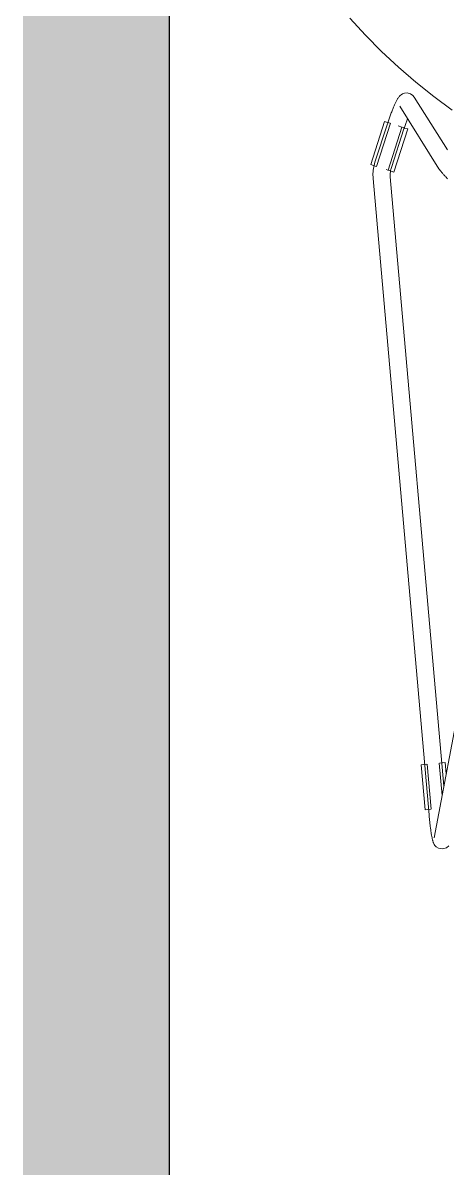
# Model space of a CAD drawing. Header units: millimetres. Extents: x 155927 to 326028, y -36033 to 97293.
# Drawn here: x 214625 to 214920, y 11241 to 12038 of the extents above; entities that cross this region are included whole.
import ezdxf

# ---------------------------------------------------------------- set-up
doc = ezdxf.new("R2010")
doc.units = ezdxf.units.MM
doc.header["$MEASUREMENT"] = 0
for name, color, linetype, lineweight in [('A-WALL-PATT', 7, 'CONTINUOUS', 9), ('I-FURN', 8, 'CONTINUOUS', 9), ('I-WALL', 7, 'CONTINUOUS', 9)]:
    doc.layers.add(name, color=color, linetype=linetype, lineweight=lineweight)

msp = doc.modelspace()

# ---------------------------------------------------------------- hatches: boundary and pattern name
at = {"layer": 'A-WALL-PATT'}
msp.add_hatch(color=256, dxfattribs=at).paths.add_polyline_path([(214624.83, 9369.61), (214726.83, 9369.61), (214726.83, 9398.58), (214723.01, 9398.58), (214723.01, 10198.58), (214726.83, 10198.58), (214726.83, 13505.61), (214624.83, 13505.61), (214624.83, 9398.58)], flags=0)

# ---------------------------------------------------------------- linework, layer by layer
at = {"layer": 'I-FURN'}
for p, q in [((214852.56, 12041.4), (214863.35, 12029.59)), ((214863.35, 12029.59), (214874.6, 12018.22)), ((214874.6, 12018.22), (214886.29, 12007.3)), ((214886.29, 12007.3), (214898.42, 11996.86)), ((214898.42, 11996.86), (214910.95, 11986.92)), ((214887.64, 11987.68), (214887.17, 11987.22)), ((214888.27, 11988.2), (214887.64, 11987.68)), ((214889.18, 11988.77), (214888.27, 11988.2)), ((214890.56, 11989.29), (214889.18, 11988.77)), ((214892.53, 11989.46), (214890.56, 11989.29)), ((214894.76, 11988.88), (214892.53, 11989.46)), ((214896.49, 11987.65), (214894.76, 11988.88)), ((214896.49, 11987.65), (214897.39, 11986.53)), ((214883.14, 11979.98), (214882.9, 11979.4)), ((214883.39, 11980.54), (214883.14, 11979.98)), ((214883.63, 11981.08), (214883.39, 11980.54)), ((214883.86, 11981.61), (214883.63, 11981.08)), ((214884.1, 11982.12), (214883.86, 11981.61)), ((214884.33, 11982.61), (214884.1, 11982.12)), ((214884.56, 11983.09), (214884.33, 11982.61)), ((214884.79, 11983.54), (214884.56, 11983.09)), ((214885.02, 11983.98), (214884.79, 11983.54)), ((214885.25, 11984.41), (214885.02, 11983.98)), ((214885.48, 11984.82), (214885.25, 11984.41)), ((214885.72, 11985.22), (214885.48, 11984.82)), ((214885.96, 11985.61), (214885.72, 11985.22)), ((214886.21, 11986), (214885.96, 11985.61)), ((214886.49, 11986.39), (214886.21, 11986)), ((214886.8, 11986.79), (214886.49, 11986.39)), ((214887.17, 11987.22), (214886.8, 11986.79)), ((214887.22, 11980.16), (214914.52, 11936.57)), ((214920.42, 11949.76), (214897.39, 11986.53)), ((214910.95, 11986.92), (214923.87, 11977.48)), ((214880.12, 11972.12), (214879.87, 11971.4)), ((214880.37, 11972.84), (214880.12, 11972.12)), ((214880.63, 11973.54), (214880.37, 11972.84)), ((214880.88, 11974.24), (214880.63, 11973.54)), ((214881.14, 11974.93), (214880.88, 11974.24)), ((214881.39, 11975.61), (214881.14, 11974.93)), ((214881.65, 11976.27), (214881.39, 11975.61)), ((214881.9, 11976.93), (214881.65, 11976.27)), ((214882.15, 11977.57), (214881.9, 11976.93)), ((214882.4, 11978.19), (214882.15, 11977.57)), ((214882.65, 11978.8), (214882.4, 11978.19)), ((214882.9, 11979.4), (214882.65, 11978.8)), ((214867.02, 11939.55), (214876.7, 11969.56)), ((214878.73, 11968.01), (214870.01, 11941.19)), ((214871.06, 11938.25), (214880.75, 11968.26)), ((214876.7, 11969.56), (214878.66, 11968.93)), ((214878.66, 11968.93), (214880.63, 11968.29)), ((214878.88, 11968.46), (214878.73, 11968.01)), ((214879.12, 11969.2), (214878.88, 11968.46)), ((214879.37, 11969.94), (214879.12, 11969.2)), ((214888.82, 11965.65), (214879.13, 11935.64)), ((214879.62, 11970.67), (214879.37, 11969.94)), ((214879.87, 11971.4), (214879.62, 11970.67)), ((214881.43, 11937.48), (214890.14, 11964.3)), ((214883.17, 11934.34), (214892.86, 11964.35)), ((214888.72, 11965.68), (214886.24, 11966.48)), ((214888.94, 11965.61), (214890.91, 11964.98)), ((214890.25, 11964.63), (214890.14, 11964.3)), ((214890.48, 11965.32), (214890.25, 11964.63)), ((214890.71, 11966.01), (214890.48, 11965.32)), ((214890.94, 11966.69), (214890.71, 11966.01)), ((214890.91, 11964.98), (214892.86, 11964.35)), ((214891.17, 11967.37), (214890.94, 11966.69)), ((214891.41, 11968.04), (214891.17, 11967.37)), ((214891.64, 11968.71), (214891.41, 11968.04)), ((214891.88, 11969.37), (214891.64, 11968.71)), ((214892.11, 11970.01), (214891.88, 11969.37)), ((214892.35, 11970.65), (214892.11, 11970.01)), ((214892.58, 11971.27), (214892.35, 11970.65)), ((214869.68, 11940.09), (214869.4, 11938.99)), ((214870.01, 11941.19), (214869.68, 11940.09)), ((214868.97, 11938.92), (214867.02, 11939.55)), ((214868.64, 11933.34), (214868.62, 11932.2)), ((214868.62, 11932.2), (214868.65, 11931.06)), ((214868.7, 11934.48), (214868.64, 11933.34)), ((214868.8, 11935.62), (214868.7, 11934.48)), ((214868.96, 11936.75), (214868.8, 11935.62)), ((214869.15, 11937.87), (214868.96, 11936.75)), ((214870.94, 11938.29), (214868.97, 11938.92)), ((214869.4, 11938.99), (214869.15, 11937.87)), ((214879.03, 11935.68), (214877.87, 11936.05)), ((214881.22, 11934.97), (214879.25, 11935.61)), ((214880.62, 11932.24), (214880.63, 11932.91)), ((214880.64, 11931.58), (214880.62, 11932.24)), ((214880.63, 11932.91), (214880.66, 11933.57)), ((214880.66, 11933.57), (214880.72, 11934.23)), ((214880.72, 11934.23), (214880.81, 11934.88)), ((214880.81, 11934.88), (214880.92, 11935.54)), ((214880.92, 11935.54), (214881.06, 11936.18)), ((214881.06, 11936.18), (214881.23, 11936.82)), ((214883.17, 11934.34), (214881.22, 11934.97)), ((214881.23, 11936.82), (214881.42, 11937.46)), ((214881.42, 11937.46), (214881.43, 11937.48)), ((214914.52, 11936.57), (214914.74, 11936.25)), ((214914.74, 11936.25), (214914.92, 11935.99)), ((214914.92, 11935.99), (214915.09, 11935.76)), ((214915.09, 11935.76), (214915.27, 11935.54)), ((214915.27, 11935.54), (214915.45, 11935.32)), ((214915.45, 11935.32), (214915.64, 11935.09)), ((214915.64, 11935.09), (214915.84, 11934.85)), ((214915.84, 11934.85), (214916.05, 11934.6)), ((214916.05, 11934.6), (214916.28, 11934.33)), ((214916.28, 11934.33), (214916.53, 11934.05)), ((214916.53, 11934.05), (214916.78, 11933.75)), ((214916.78, 11933.75), (214917.06, 11933.45)), ((214917.06, 11933.45), (214917.34, 11933.12)), ((214917.34, 11933.12), (214917.65, 11932.79)), ((214917.65, 11932.79), (214917.96, 11932.44)), ((214917.96, 11932.44), (214918.29, 11932.07)), ((214918.29, 11932.07), (214918.63, 11931.69)), ((214868.65, 11931.06), (214868.72, 11929.92)), ((214868.72, 11929.92), (214868.73, 11929.87)), ((214868.73, 11929.87), (214907.68, 11486.55)), ((214880.68, 11930.92), (214880.64, 11931.58)), ((214917.97, 11506.57), (214880.68, 11930.92)), ((214918.63, 11931.69), (214918.99, 11931.3)), ((214918.99, 11931.3), (214919.36, 11930.9)), ((214919.36, 11930.9), (214919.74, 11930.49)), ((214919.74, 11930.49), (214920.13, 11930.06)), ((214920.13, 11930.06), (214920.53, 11929.63)), ((214929.97, 11569.99), (214911.16, 11470.7)), ((214902.1, 11521.57), (214904.15, 11521.75)), ((214904.86, 11490.16), (214902.1, 11521.57)), ((214904.15, 11521.75), (214906.21, 11521.93)), ((214909.1, 11490.53), (214906.34, 11521.94)), ((214914.78, 11522.68), (214916.76, 11500.2)), ((214914.91, 11522.69), (214916.97, 11522.87)), ((214916.97, 11522.87), (214919.01, 11523.05)), ((214919.71, 11515.16), (214919.01, 11523.05)), ((214906.91, 11490.34), (214904.86, 11490.16)), ((214908.97, 11490.52), (214906.91, 11490.34)), ((214907.69, 11486.39), (214907.68, 11486.55)), ((214907.76, 11485.64), (214907.69, 11486.39)), ((214907.83, 11484.89), (214907.76, 11485.64)), ((214907.9, 11484.14), (214907.83, 11484.89)), ((214907.98, 11483.4), (214907.9, 11484.14)), ((214908.05, 11482.66), (214907.98, 11483.4)), ((214908.13, 11481.93), (214908.05, 11482.66)), ((214908.21, 11481.2), (214908.13, 11481.93)), ((214908.29, 11480.48), (214908.21, 11481.2)), ((214908.37, 11479.77), (214908.29, 11480.48)), ((214908.46, 11479.07), (214908.37, 11479.77)), ((214908.54, 11478.39), (214908.46, 11479.07)), ((214908.63, 11477.71), (214908.54, 11478.39)), ((214908.72, 11477.05), (214908.63, 11477.71)), ((214908.81, 11476.4), (214908.72, 11477.05)), ((214908.9, 11475.76), (214908.81, 11476.4)), ((214908.99, 11475.14), (214908.9, 11475.76)), ((214909.08, 11474.54), (214908.99, 11475.14)), ((214909.17, 11473.95), (214909.08, 11474.54)), ((214909.26, 11473.39), (214909.17, 11473.95)), ((214909.36, 11472.83), (214909.26, 11473.39)), ((214909.45, 11472.3), (214909.36, 11472.83)), ((214909.54, 11471.79), (214909.45, 11472.3)), ((214909.64, 11471.29), (214909.54, 11471.79)), ((214909.73, 11470.81), (214909.64, 11471.29)), ((214909.83, 11470.35), (214909.73, 11470.81)), ((214909.93, 11469.91), (214909.83, 11470.35)), ((214910.03, 11469.48), (214909.93, 11469.91)), ((214910.13, 11469.07), (214910.03, 11469.48)), ((214910.24, 11468.67), (214910.13, 11469.07)), ((214910.36, 11468.27), (214910.24, 11468.67)), ((214910.48, 11467.88), (214910.36, 11468.27)), ((214910.62, 11467.47), (214910.48, 11467.88)), ((214910.79, 11467.05), (214910.62, 11467.47)), ((214911.01, 11466.57), (214910.79, 11467.05)), ((214911.31, 11466.01), (214911.01, 11466.57)), ((214911.79, 11465.31), (214911.31, 11466.01)), ((214912.65, 11464.4), (214911.79, 11465.31)), ((214914.3, 11463.36), (214912.65, 11464.4)), ((214917.06, 11462.87), (214914.3, 11463.36)), ((214919.81, 11463.71), (214917.06, 11462.87)), ((214919.81, 11463.71), (214921.39, 11465.03))]:
    msp.add_line(p, q, dxfattribs=at)
at = {"layer": 'I-WALL', "lineweight": 30}
msp.add_line((214726.83, 10198.58), (214726.83, 13505.61), dxfattribs=at)

doc.saveas('drawing.dxf')
